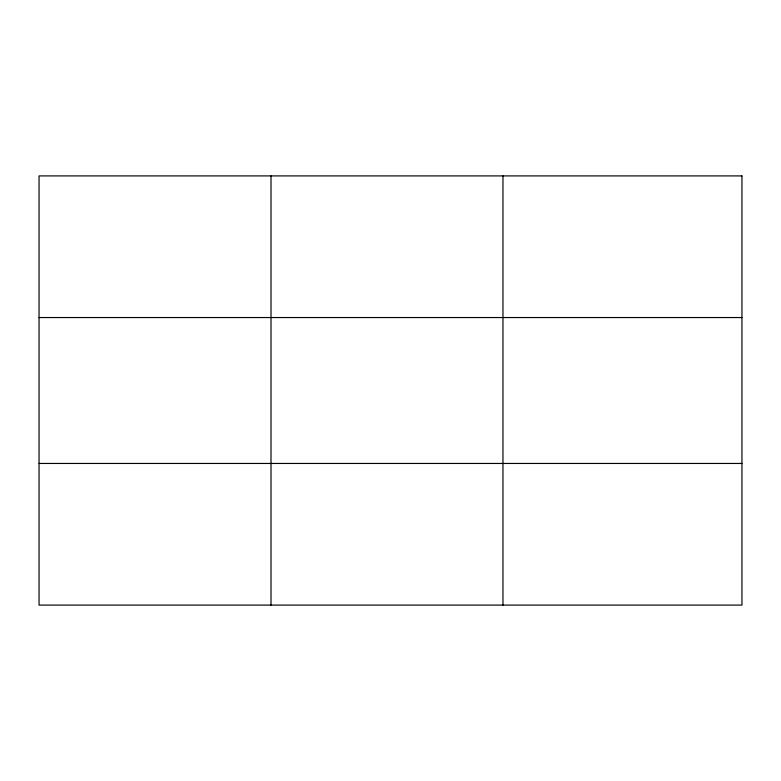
<?xml version="1.0" encoding="UTF-8"?>
<svg xmlns="http://www.w3.org/2000/svg" width="781" height="781" viewBox="0 0 781 781"><rect width="100%" height="100%" fill="white"/><g stroke="black" fill="none" stroke-linecap="round" stroke-linejoin="round"><path stroke-width="1.17" d="M271.007 175.91L271.007 605.09M502.964 175.91L502.964 605.09M39.05 317.545L741.95 317.545M39.05 463.455L741.95 463.455M741.95 175.91L741.95 605.09L39.05 605.09L39.05 175.91L741.95 175.91"/></g></svg>
